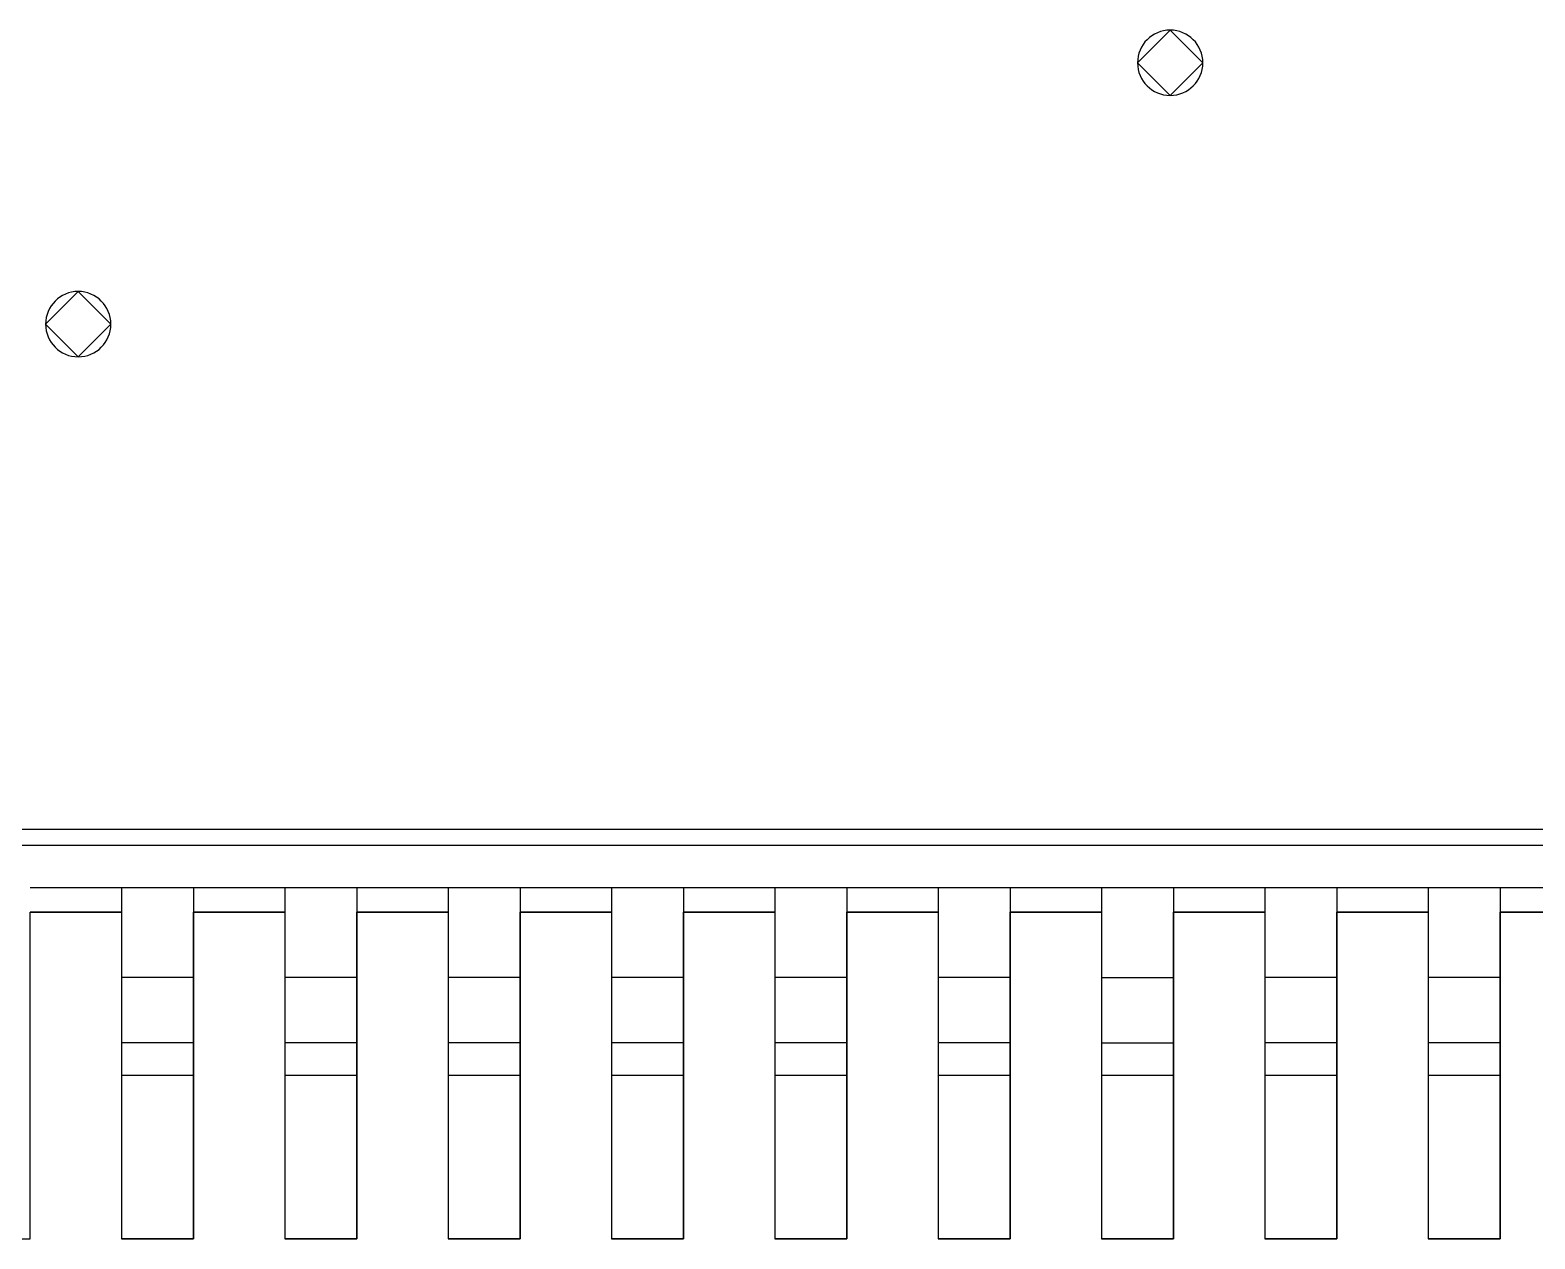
# Model space of a CAD drawing. Header units: inches. Extents: x 5 to 589, y -420 to -5.
# Drawn here: x 432.39 to 441.61, y -116.2 to -108.8 of the extents above; entities that cross this region are included whole.
import ezdxf

# ---------------------------------------------------------------- set-up
doc = ezdxf.new("R2010")
doc.units = ezdxf.units.IN
doc.header["$MEASUREMENT"] = 0

msp = doc.modelspace()

# ---------------------------------------------------------------- linework, layer by layer
at = {"color": 18, "true_color": 0x000000}
for p, q in [((439.1745, -108.9972), (439.3745, -108.7972)), ((439.3745, -108.7972), (439.5745, -108.9972)), ((439.3745, -109.1972), (439.1745, -108.9972)), ((439.5745, -108.9972), (439.3745, -109.1972)), ((432.4892, -110.5972), (432.6892, -110.3972)), ((432.6892, -110.3972), (432.8892, -110.5972)), ((432.6892, -110.7972), (432.4892, -110.5972)), ((432.8892, -110.5972), (432.6892, -110.7972)), ((426.2705, -113.6892), (445.0785, -113.6892)), ((426.2285, -113.7872), (445.1205, -113.7872)), ((432.9545, -114.0472), (432.3945, -114.0472)), ((433.3945, -114.0472), (432.9545, -114.0472)), ((432.9545, -114.0472), (432.9545, -114.1972)), ((433.9545, -114.0472), (433.3945, -114.0472)), ((433.3945, -114.0472), (433.3945, -114.1972)), ((434.3945, -114.0472), (433.9545, -114.0472)), ((433.9545, -114.0472), (433.9545, -114.1972)), ((434.9545, -114.0472), (434.3945, -114.0472)), ((434.3945, -114.0472), (434.3945, -114.1972)), ((435.3945, -114.0472), (434.9545, -114.0472)), ((434.9545, -114.0472), (434.9545, -114.1972)), ((435.9545, -114.0472), (435.3945, -114.0472)), ((435.3945, -114.0472), (435.3945, -114.1972)), ((436.3945, -114.0472), (435.9545, -114.0472)), ((435.9545, -114.0472), (435.9545, -114.1972)), ((436.9545, -114.0472), (436.3945, -114.0472)), ((436.3945, -114.0472), (436.3945, -114.1972)), ((437.3945, -114.0472), (436.9545, -114.0472)), ((436.9545, -114.0472), (436.9545, -114.1972)), ((437.9545, -114.0472), (437.3945, -114.0472)), ((437.3945, -114.0472), (437.3945, -114.1972)), ((438.3945, -114.0472), (437.9545, -114.0472)), ((437.9545, -114.0472), (437.9545, -114.1972)), ((438.9545, -114.0472), (438.3945, -114.0472)), ((438.3945, -114.0472), (438.3945, -114.1972)), ((439.3945, -114.0472), (438.9545, -114.0472)), ((438.9545, -114.0472), (438.9545, -114.1972)), ((439.9545, -114.0472), (439.3945, -114.0472)), ((439.3945, -114.0472), (439.3945, -114.1972)), ((440.3945, -114.0472), (439.9545, -114.0472)), ((439.9545, -114.0472), (439.9545, -114.1972)), ((440.9545, -114.0472), (440.3945, -114.0472)), ((440.3945, -114.0472), (440.3945, -114.1972)), ((441.3945, -114.0472), (440.9545, -114.0472)), ((440.9545, -114.0472), (440.9545, -114.1972)), ((441.9545, -114.0472), (441.3945, -114.0472)), ((441.3945, -114.0472), (441.3945, -114.1972)), ((432.3945, -116.1972), (432.3945, -114.1972)), ((432.3945, -114.1972), (432.9545, -114.1972)), ((432.9545, -114.1972), (432.3945, -114.1972)), ((432.9545, -114.1972), (432.9545, -116.1972)), ((432.9545, -114.1972), (432.9545, -114.5972)), ((433.3945, -116.1972), (433.3945, -114.1972)), ((433.3945, -114.1972), (433.9545, -114.1972)), ((433.3945, -114.1972), (433.3945, -114.5972)), ((433.9545, -114.1972), (433.3945, -114.1972)), ((433.9545, -114.1972), (433.9545, -116.1972)), ((433.9545, -114.1972), (433.9545, -114.5972)), ((434.3945, -116.1972), (434.3945, -114.1972)), ((434.3945, -114.1972), (434.9545, -114.1972)), ((434.3945, -114.1972), (434.3945, -114.5972)), ((434.9545, -114.1972), (434.3945, -114.1972)), ((434.9545, -114.1972), (434.9545, -116.1972)), ((434.9545, -114.1972), (434.9545, -114.5972)), ((435.3945, -116.1972), (435.3945, -114.1972)), ((435.3945, -114.1972), (435.9545, -114.1972)), ((435.3945, -114.1972), (435.3945, -114.5972)), ((435.9545, -114.1972), (435.3945, -114.1972)), ((435.9545, -114.1972), (435.9545, -116.1972)), ((435.9545, -114.1972), (435.9545, -114.5972)), ((436.3945, -116.1972), (436.3945, -114.1972)), ((436.3945, -114.1972), (436.9545, -114.1972)), ((436.3945, -114.1972), (436.3945, -114.5972)), ((436.9545, -114.1972), (436.3945, -114.1972)), ((436.9545, -114.1972), (436.9545, -116.1972)), ((436.9545, -114.1972), (436.9545, -114.5972)), ((437.3945, -116.1972), (437.3945, -114.1972)), ((437.3945, -114.1972), (437.9545, -114.1972)), ((437.3945, -114.1972), (437.3945, -114.5972)), ((437.9545, -114.1972), (437.3945, -114.1972)), ((437.9545, -114.1972), (437.9545, -116.1972)), ((437.9545, -114.1972), (437.9545, -114.5972)), ((438.3945, -116.1972), (438.3945, -114.1972)), ((438.3945, -114.1972), (438.9545, -114.1972)), ((438.3945, -114.1972), (438.3945, -114.5972)), ((438.9545, -114.1972), (438.3945, -114.1972)), ((438.9545, -114.1972), (438.9545, -116.1972)), ((438.9545, -114.1972), (438.9545, -114.5972)), ((439.3945, -116.1972), (439.3945, -114.1972)), ((439.3945, -114.1972), (439.9545, -114.1972)), ((439.3945, -114.1972), (439.3945, -114.5972)), ((439.9545, -114.1972), (439.3945, -114.1972)), ((439.9545, -114.1972), (439.9545, -116.1972)), ((439.9545, -114.1972), (439.9545, -114.5972)), ((440.3945, -116.1972), (440.3945, -114.1972)), ((440.3945, -114.1972), (440.9545, -114.1972)), ((440.3945, -114.1972), (440.3945, -114.5972)), ((440.9545, -114.1972), (440.3945, -114.1972)), ((440.9545, -114.1972), (440.9545, -116.1972)), ((440.9545, -114.1972), (440.9545, -114.5972)), ((441.3945, -116.1972), (441.3945, -114.1972)), ((441.3945, -114.1972), (441.9545, -114.1972)), ((441.3945, -114.1972), (441.3945, -114.5972)), ((441.9545, -114.1972), (441.3945, -114.1972)), ((432.9545, -114.5972), (432.9545, -114.6872)), ((433.3945, -114.5972), (432.9545, -114.5972)), ((433.3945, -114.5972), (433.3945, -114.6872)), ((433.9545, -114.5972), (433.9545, -114.6872)), ((434.3945, -114.5972), (433.9545, -114.5972)), ((434.3945, -114.5972), (434.3945, -114.6872)), ((434.9545, -114.5972), (434.9545, -114.6872)), ((435.3945, -114.5972), (434.9545, -114.5972)), ((435.3945, -114.5972), (435.3945, -114.6872)), ((435.9545, -114.5972), (435.9545, -114.6872)), ((436.3945, -114.5972), (435.9545, -114.5972)), ((436.3945, -114.5972), (436.3945, -114.6872)), ((436.9545, -114.5972), (436.9545, -114.6872)), ((437.3945, -114.5972), (436.9545, -114.5972)), ((437.3945, -114.5972), (437.3945, -114.6872)), ((437.9545, -114.5972), (437.9545, -114.6872)), ((438.3945, -114.5972), (437.9545, -114.5972)), ((438.3945, -114.5972), (438.3945, -114.6872)), ((438.9545, -114.5972), (438.9545, -114.6872)), ((438.9545, -114.5972), (439.3945, -114.5972)), ((439.3945, -114.5972), (439.3945, -114.6872)), ((439.9545, -114.5972), (439.9545, -114.6872)), ((440.3945, -114.5972), (439.9545, -114.5972)), ((440.3945, -114.5972), (440.3945, -114.6872)), ((440.9545, -114.5972), (440.9545, -114.6872)), ((441.3945, -114.5972), (440.9545, -114.5972)), ((441.3945, -114.5972), (441.3945, -114.6872)), ((432.9545, -114.6872), (432.9545, -114.7712)), ((433.3945, -114.6872), (433.3945, -114.7712)), ((433.9545, -114.6872), (433.9545, -114.7712)), ((434.3945, -114.6872), (434.3945, -114.7712)), ((434.9545, -114.6872), (434.9545, -114.7712)), ((435.3945, -114.6872), (435.3945, -114.7712)), ((435.9545, -114.6872), (435.9545, -114.7712)), ((436.3945, -114.6872), (436.3945, -114.7712)), ((436.9545, -114.6872), (436.9545, -114.7712)), ((437.3945, -114.6872), (437.3945, -114.7712)), ((437.9545, -114.6872), (437.9545, -114.7712)), ((438.3945, -114.6872), (438.3945, -114.7712)), ((438.9545, -114.6872), (438.9545, -114.7712)), ((439.3945, -114.6872), (439.3945, -114.7712)), ((439.9545, -114.6872), (439.9545, -114.7712)), ((440.3945, -114.6872), (440.3945, -114.7712)), ((440.9545, -114.6872), (440.9545, -114.7712)), ((441.3945, -114.6872), (441.3945, -114.7712)), ((432.9545, -114.7712), (432.9545, -114.8472)), ((433.3945, -114.7712), (433.3945, -114.8472)), ((433.9545, -114.7712), (433.9545, -114.8472)), ((434.3945, -114.7712), (434.3945, -114.8472)), ((434.9545, -114.7712), (434.9545, -114.8472)), ((435.3945, -114.7712), (435.3945, -114.8472)), ((435.9545, -114.7712), (435.9545, -114.8472)), ((436.3945, -114.7712), (436.3945, -114.8472)), ((436.9545, -114.7712), (436.9545, -114.8472)), ((437.3945, -114.7712), (437.3945, -114.8472)), ((437.9545, -114.7712), (437.9545, -114.8472)), ((438.3945, -114.7712), (438.3945, -114.8472)), ((438.9545, -114.7712), (438.9545, -114.8472)), ((439.3945, -114.7712), (439.3945, -114.8472)), ((439.9545, -114.7712), (439.9545, -114.8472)), ((440.3945, -114.7712), (440.3945, -114.8472)), ((440.9545, -114.7712), (440.9545, -114.8472)), ((441.3945, -114.7712), (441.3945, -114.8472)), ((432.9545, -114.8472), (432.9545, -114.9092)), ((433.3945, -114.8472), (433.3945, -114.9092)), ((433.9545, -114.8472), (433.9545, -114.9092)), ((434.3945, -114.8472), (434.3945, -114.9092)), ((434.9545, -114.8472), (434.9545, -114.9092)), ((435.3945, -114.8472), (435.3945, -114.9092)), ((435.9545, -114.8472), (435.9545, -114.9092)), ((436.3945, -114.8472), (436.3945, -114.9092)), ((436.9545, -114.8472), (436.9545, -114.9092)), ((437.3945, -114.8472), (437.3945, -114.9092)), ((437.9545, -114.8472), (437.9545, -114.9092)), ((438.3945, -114.8472), (438.3945, -114.9092)), ((438.9545, -114.8472), (438.9545, -114.9092)), ((439.3945, -114.8472), (439.3945, -114.9092)), ((439.9545, -114.8472), (439.9545, -114.9092)), ((440.3945, -114.8472), (440.3945, -114.9092)), ((440.9545, -114.8472), (440.9545, -114.9092)), ((441.3945, -114.8472), (441.3945, -114.9092)), ((432.9545, -114.9092), (432.9545, -114.9572)), ((432.9545, -114.9572), (432.9545, -114.9872)), ((433.3945, -114.9092), (433.3945, -114.9572)), ((433.3945, -114.9572), (433.3945, -114.9872)), ((433.9545, -114.9092), (433.9545, -114.9572)), ((433.9545, -114.9572), (433.9545, -114.9872)), ((434.3945, -114.9092), (434.3945, -114.9572)), ((434.3945, -114.9572), (434.3945, -114.9872)), ((434.9545, -114.9092), (434.9545, -114.9572)), ((434.9545, -114.9572), (434.9545, -114.9872)), ((435.3945, -114.9092), (435.3945, -114.9572)), ((435.3945, -114.9572), (435.3945, -114.9872)), ((435.9545, -114.9092), (435.9545, -114.9572)), ((435.9545, -114.9572), (435.9545, -114.9872)), ((436.3945, -114.9092), (436.3945, -114.9572)), ((436.3945, -114.9572), (436.3945, -114.9872)), ((436.9545, -114.9092), (436.9545, -114.9572)), ((436.9545, -114.9572), (436.9545, -114.9872)), ((437.3945, -114.9092), (437.3945, -114.9572)), ((437.3945, -114.9572), (437.3945, -114.9872)), ((437.9545, -114.9092), (437.9545, -114.9572)), ((437.9545, -114.9572), (437.9545, -114.9872)), ((438.3945, -114.9092), (438.3945, -114.9572)), ((438.3945, -114.9572), (438.3945, -114.9872)), ((438.9545, -114.9092), (438.9545, -114.9572)), ((438.9545, -114.9572), (438.9545, -114.9872)), ((439.3945, -114.9092), (439.3945, -114.9572)), ((439.3945, -114.9572), (439.3945, -114.9872)), ((439.9545, -114.9092), (439.9545, -114.9572)), ((439.9545, -114.9572), (439.9545, -114.9872)), ((440.3945, -114.9092), (440.3945, -114.9572)), ((440.3945, -114.9572), (440.3945, -114.9872)), ((440.9545, -114.9092), (440.9545, -114.9572)), ((440.9545, -114.9572), (440.9545, -114.9872)), ((441.3945, -114.9092), (441.3945, -114.9572)), ((441.3945, -114.9572), (441.3945, -114.9872)), ((432.9545, -114.9872), (432.9545, -114.9972)), ((433.3945, -114.9972), (432.9545, -114.9972)), ((432.9545, -114.9972), (432.9545, -115.0032)), ((432.9545, -115.0032), (432.9545, -115.0172)), ((432.9545, -115.0172), (432.9545, -115.0412)), ((432.9545, -115.0412), (432.9545, -115.0732)), ((433.3945, -114.9872), (433.3945, -114.9972)), ((433.3945, -114.9972), (433.3945, -115.0032)), ((433.3945, -115.0032), (433.3945, -115.0172)), ((433.3945, -115.0172), (433.3945, -115.0412)), ((433.3945, -115.0412), (433.3945, -115.0732)), ((433.9545, -114.9872), (433.9545, -114.9972)), ((434.3945, -114.9972), (433.9545, -114.9972)), ((433.9545, -114.9972), (433.9545, -115.0032)), ((433.9545, -115.0032), (433.9545, -115.0172)), ((433.9545, -115.0172), (433.9545, -115.0412)), ((433.9545, -115.0412), (433.9545, -115.0732)), ((434.3945, -114.9872), (434.3945, -114.9972)), ((434.3945, -114.9972), (434.3945, -115.0032)), ((434.3945, -115.0032), (434.3945, -115.0172)), ((434.3945, -115.0172), (434.3945, -115.0412)), ((434.3945, -115.0412), (434.3945, -115.0732)), ((434.9545, -114.9872), (434.9545, -114.9972)), ((435.3945, -114.9972), (434.9545, -114.9972)), ((434.9545, -114.9972), (434.9545, -115.0032)), ((434.9545, -115.0032), (434.9545, -115.0172)), ((434.9545, -115.0172), (434.9545, -115.0412)), ((434.9545, -115.0412), (434.9545, -115.0732)), ((435.3945, -114.9872), (435.3945, -114.9972)), ((435.3945, -114.9972), (435.3945, -115.0032)), ((435.3945, -115.0032), (435.3945, -115.0172)), ((435.3945, -115.0172), (435.3945, -115.0412)), ((435.3945, -115.0412), (435.3945, -115.0732)), ((435.9545, -114.9872), (435.9545, -114.9972)), ((436.3945, -114.9972), (435.9545, -114.9972)), ((435.9545, -114.9972), (435.9545, -115.0032)), ((435.9545, -115.0032), (435.9545, -115.0172)), ((435.9545, -115.0172), (435.9545, -115.0412)), ((435.9545, -115.0412), (435.9545, -115.0732)), ((436.3945, -114.9872), (436.3945, -114.9972)), ((436.3945, -114.9972), (436.3945, -115.0032)), ((436.3945, -115.0032), (436.3945, -115.0172)), ((436.3945, -115.0172), (436.3945, -115.0412)), ((436.3945, -115.0412), (436.3945, -115.0732)), ((436.9545, -114.9872), (436.9545, -114.9972)), ((437.3945, -114.9972), (436.9545, -114.9972)), ((436.9545, -114.9972), (436.9545, -115.0032)), ((436.9545, -115.0032), (436.9545, -115.0172)), ((436.9545, -115.0172), (436.9545, -115.0412)), ((436.9545, -115.0412), (436.9545, -115.0732)), ((437.3945, -114.9872), (437.3945, -114.9972)), ((437.3945, -114.9972), (437.3945, -115.0032)), ((437.3945, -115.0032), (437.3945, -115.0172)), ((437.3945, -115.0172), (437.3945, -115.0412)), ((437.3945, -115.0412), (437.3945, -115.0732)), ((437.9545, -114.9872), (437.9545, -114.9972)), ((438.3945, -114.9972), (437.9545, -114.9972)), ((437.9545, -114.9972), (437.9545, -115.0032)), ((437.9545, -115.0032), (437.9545, -115.0172)), ((437.9545, -115.0172), (437.9545, -115.0412)), ((437.9545, -115.0412), (437.9545, -115.0732)), ((438.3945, -114.9872), (438.3945, -114.9972)), ((438.3945, -114.9972), (438.3945, -115.0032)), ((438.3945, -115.0032), (438.3945, -115.0172)), ((438.3945, -115.0172), (438.3945, -115.0412)), ((438.3945, -115.0412), (438.3945, -115.0732)), ((438.9545, -114.9872), (438.9545, -114.9972)), ((438.9545, -114.9972), (439.3945, -114.9972)), ((438.9545, -114.9972), (438.9545, -115.0032)), ((438.9545, -115.0032), (438.9545, -115.0172)), ((438.9545, -115.0172), (438.9545, -115.0412)), ((438.9545, -115.0412), (438.9545, -115.0732)), ((439.3945, -114.9872), (439.3945, -114.9972)), ((439.3945, -114.9972), (439.3945, -115.0032)), ((439.3945, -115.0032), (439.3945, -115.0172)), ((439.3945, -115.0172), (439.3945, -115.0412)), ((439.3945, -115.0412), (439.3945, -115.0732)), ((439.9545, -114.9872), (439.9545, -114.9972)), ((440.3945, -114.9972), (439.9545, -114.9972)), ((439.9545, -114.9972), (439.9545, -115.0032)), ((439.9545, -115.0032), (439.9545, -115.0172)), ((439.9545, -115.0172), (439.9545, -115.0412)), ((439.9545, -115.0412), (439.9545, -115.0732)), ((440.3945, -114.9872), (440.3945, -114.9972)), ((440.3945, -114.9972), (440.3945, -115.0032)), ((440.3945, -115.0032), (440.3945, -115.0172)), ((440.3945, -115.0172), (440.3945, -115.0412)), ((440.3945, -115.0412), (440.3945, -115.0732)), ((440.9545, -114.9872), (440.9545, -114.9972)), ((441.3945, -114.9972), (440.9545, -114.9972)), ((440.9545, -114.9972), (440.9545, -115.0032)), ((440.9545, -115.0032), (440.9545, -115.0172)), ((440.9545, -115.0172), (440.9545, -115.0412)), ((440.9545, -115.0412), (440.9545, -115.0732)), ((441.3945, -114.9872), (441.3945, -114.9972)), ((441.3945, -114.9972), (441.3945, -115.0032)), ((441.3945, -115.0032), (441.3945, -115.0172)), ((441.3945, -115.0172), (441.3945, -115.0412)), ((441.3945, -115.0412), (441.3945, -115.0732)), ((432.9545, -115.0732), (432.9545, -115.1112)), ((432.9545, -115.1112), (432.9545, -115.1532)), ((432.9545, -115.1532), (432.9545, -115.1972)), ((433.3945, -115.0732), (433.3945, -115.1112)), ((433.3945, -115.1112), (433.3945, -115.1532)), ((433.3945, -115.1532), (433.3945, -115.1972)), ((433.9545, -115.0732), (433.9545, -115.1112)), ((433.9545, -115.1112), (433.9545, -115.1532)), ((433.9545, -115.1532), (433.9545, -115.1972)), ((434.3945, -115.0732), (434.3945, -115.1112)), ((434.3945, -115.1112), (434.3945, -115.1532)), ((434.3945, -115.1532), (434.3945, -115.1972)), ((434.9545, -115.0732), (434.9545, -115.1112)), ((434.9545, -115.1112), (434.9545, -115.1532)), ((434.9545, -115.1532), (434.9545, -115.1972)), ((435.3945, -115.0732), (435.3945, -115.1112)), ((435.3945, -115.1112), (435.3945, -115.1532)), ((435.3945, -115.1532), (435.3945, -115.1972)), ((435.9545, -115.0732), (435.9545, -115.1112)), ((435.9545, -115.1112), (435.9545, -115.1532)), ((435.9545, -115.1532), (435.9545, -115.1972)), ((436.3945, -115.0732), (436.3945, -115.1112)), ((436.3945, -115.1112), (436.3945, -115.1532)), ((436.3945, -115.1532), (436.3945, -115.1972)), ((436.9545, -115.0732), (436.9545, -115.1112)), ((436.9545, -115.1112), (436.9545, -115.1532)), ((436.9545, -115.1532), (436.9545, -115.1972)), ((437.3945, -115.0732), (437.3945, -115.1112)), ((437.3945, -115.1112), (437.3945, -115.1532)), ((437.3945, -115.1532), (437.3945, -115.1972)), ((437.9545, -115.0732), (437.9545, -115.1112)), ((437.9545, -115.1112), (437.9545, -115.1532)), ((437.9545, -115.1532), (437.9545, -115.1972)), ((438.3945, -115.0732), (438.3945, -115.1112)), ((438.3945, -115.1112), (438.3945, -115.1532)), ((438.3945, -115.1532), (438.3945, -115.1972)), ((438.9545, -115.0732), (438.9545, -115.1112)), ((438.9545, -115.1112), (438.9545, -115.1532)), ((438.9545, -115.1532), (438.9545, -115.1972)), ((439.3945, -115.0732), (439.3945, -115.1112)), ((439.3945, -115.1112), (439.3945, -115.1532)), ((439.3945, -115.1532), (439.3945, -115.1972)), ((439.9545, -115.0732), (439.9545, -115.1112)), ((439.9545, -115.1112), (439.9545, -115.1532)), ((439.9545, -115.1532), (439.9545, -115.1972)), ((440.3945, -115.0732), (440.3945, -115.1112)), ((440.3945, -115.1112), (440.3945, -115.1532)), ((440.3945, -115.1532), (440.3945, -115.1972)), ((440.9545, -115.0732), (440.9545, -115.1112)), ((440.9545, -115.1112), (440.9545, -115.1532)), ((440.9545, -115.1532), (440.9545, -115.1972)), ((441.3945, -115.0732), (441.3945, -115.1112)), ((441.3945, -115.1112), (441.3945, -115.1532)), ((441.3945, -115.1532), (441.3945, -115.1972)), ((432.9545, -115.1972), (432.9545, -116.1972)), ((433.3945, -115.1972), (432.9545, -115.1972)), ((433.3945, -115.1972), (433.3945, -116.1972)), ((433.9545, -115.1972), (433.9545, -116.1972)), ((434.3945, -115.1972), (433.9545, -115.1972)), ((434.3945, -115.1972), (434.3945, -116.1972)), ((434.9545, -115.1972), (434.9545, -116.1972)), ((435.3945, -115.1972), (434.9545, -115.1972)), ((435.3945, -115.1972), (435.3945, -116.1972)), ((435.9545, -115.1972), (435.9545, -116.1972)), ((436.3945, -115.1972), (435.9545, -115.1972)), ((436.3945, -115.1972), (436.3945, -116.1972)), ((436.9545, -115.1972), (436.9545, -116.1972)), ((437.3945, -115.1972), (436.9545, -115.1972)), ((437.3945, -115.1972), (437.3945, -116.1972)), ((437.9545, -115.1972), (437.9545, -116.1972)), ((438.3945, -115.1972), (437.9545, -115.1972)), ((438.3945, -115.1972), (438.3945, -116.1972)), ((438.9545, -115.1972), (438.9545, -116.1972)), ((439.3945, -115.1972), (438.9545, -115.1972)), ((439.3945, -115.1972), (439.3945, -116.1972)), ((439.9545, -115.1972), (439.9545, -116.1972)), ((440.3945, -115.1972), (439.9545, -115.1972)), ((440.3945, -115.1972), (440.3945, -116.1972)), ((440.9545, -115.1972), (440.9545, -116.1972)), ((441.3945, -115.1972), (440.9545, -115.1972)), ((441.3945, -115.1972), (441.3945, -116.1972)), ((431.9545, -116.1972), (432.3945, -116.1972)), ((432.9545, -116.1972), (433.3945, -116.1972)), ((433.3945, -116.1972), (432.9545, -116.1972)), ((433.9545, -116.1972), (434.3945, -116.1972)), ((434.3945, -116.1972), (433.9545, -116.1972)), ((434.9545, -116.1972), (435.3945, -116.1972)), ((435.3945, -116.1972), (434.9545, -116.1972)), ((435.9545, -116.1972), (436.3945, -116.1972)), ((436.3945, -116.1972), (435.9545, -116.1972)), ((436.9545, -116.1972), (437.3945, -116.1972)), ((437.3945, -116.1972), (436.9545, -116.1972)), ((437.9545, -116.1972), (438.3945, -116.1972)), ((438.3945, -116.1972), (437.9545, -116.1972)), ((438.9545, -116.1972), (439.3945, -116.1972)), ((439.3945, -116.1972), (438.9545, -116.1972)), ((439.9545, -116.1972), (440.3945, -116.1972)), ((440.3945, -116.1972), (439.9545, -116.1972)), ((440.9545, -116.1972), (441.3945, -116.1972)), ((441.3945, -116.1972), (440.9545, -116.1972))]:
    msp.add_line(p, q, dxfattribs=at)
at = {"color": 7, "true_color": 0xffffff}
for p, q in [((426.2705, -113.6892), (445.0785, -113.6892)), ((426.2285, -113.7872), (445.1205, -113.7872)), ((432.9545, -114.0472), (432.3945, -114.0472)), ((433.3945, -114.0472), (432.9545, -114.0472)), ((432.9545, -114.0472), (432.9545, -114.1972)), ((433.9545, -114.0472), (433.3945, -114.0472)), ((433.3945, -114.0472), (433.3945, -114.1972)), ((434.3945, -114.0472), (433.9545, -114.0472)), ((433.9545, -114.0472), (433.9545, -114.1972)), ((434.9545, -114.0472), (434.3945, -114.0472)), ((434.3945, -114.0472), (434.3945, -114.1972)), ((435.3945, -114.0472), (434.9545, -114.0472)), ((434.9545, -114.0472), (434.9545, -114.1972)), ((435.9545, -114.0472), (435.3945, -114.0472)), ((435.3945, -114.0472), (435.3945, -114.1972)), ((436.3945, -114.0472), (435.9545, -114.0472)), ((435.9545, -114.0472), (435.9545, -114.1972)), ((436.9545, -114.0472), (436.3945, -114.0472)), ((436.3945, -114.0472), (436.3945, -114.1972)), ((437.3945, -114.0472), (436.9545, -114.0472)), ((436.9545, -114.0472), (436.9545, -114.1972)), ((437.9545, -114.0472), (437.3945, -114.0472)), ((437.3945, -114.0472), (437.3945, -114.1972)), ((438.3945, -114.0472), (437.9545, -114.0472)), ((437.9545, -114.0472), (437.9545, -114.1972)), ((438.9545, -114.0472), (438.3945, -114.0472)), ((438.3945, -114.0472), (438.3945, -114.1972)), ((439.3945, -114.0472), (438.9545, -114.0472)), ((438.9545, -114.0472), (438.9545, -114.1972)), ((439.9545, -114.0472), (439.3945, -114.0472)), ((439.3945, -114.0472), (439.3945, -114.1972)), ((440.3945, -114.0472), (439.9545, -114.0472)), ((439.9545, -114.0472), (439.9545, -114.1972)), ((440.9545, -114.0472), (440.3945, -114.0472)), ((440.3945, -114.0472), (440.3945, -114.1972)), ((441.3945, -114.0472), (440.9545, -114.0472)), ((440.9545, -114.0472), (440.9545, -114.1972)), ((441.9545, -114.0472), (441.3945, -114.0472)), ((441.3945, -114.0472), (441.3945, -114.1972)), ((432.3945, -116.1972), (432.3945, -114.1972)), ((432.3945, -114.1972), (432.9545, -114.1972)), ((432.9545, -114.1972), (432.3945, -114.1972)), ((432.9545, -114.1972), (432.9545, -116.1972)), ((432.9545, -114.1972), (432.9545, -114.5972)), ((433.3945, -116.1972), (433.3945, -114.1972)), ((433.3945, -114.1972), (433.9545, -114.1972)), ((433.3945, -114.1972), (433.3945, -114.5972)), ((433.9545, -114.1972), (433.3945, -114.1972)), ((433.9545, -114.1972), (433.9545, -116.1972)), ((433.9545, -114.1972), (433.9545, -114.5972)), ((434.3945, -116.1972), (434.3945, -114.1972)), ((434.3945, -114.1972), (434.9545, -114.1972)), ((434.3945, -114.1972), (434.3945, -114.5972)), ((434.9545, -114.1972), (434.3945, -114.1972)), ((434.9545, -114.1972), (434.9545, -116.1972)), ((434.9545, -114.1972), (434.9545, -114.5972)), ((435.3945, -116.1972), (435.3945, -114.1972)), ((435.3945, -114.1972), (435.9545, -114.1972)), ((435.3945, -114.1972), (435.3945, -114.5972)), ((435.9545, -114.1972), (435.3945, -114.1972)), ((435.9545, -114.1972), (435.9545, -116.1972)), ((435.9545, -114.1972), (435.9545, -114.5972)), ((436.3945, -116.1972), (436.3945, -114.1972)), ((436.3945, -114.1972), (436.9545, -114.1972)), ((436.3945, -114.1972), (436.3945, -114.5972)), ((436.9545, -114.1972), (436.3945, -114.1972)), ((436.9545, -114.1972), (436.9545, -116.1972)), ((436.9545, -114.1972), (436.9545, -114.5972)), ((437.3945, -116.1972), (437.3945, -114.1972)), ((437.3945, -114.1972), (437.9545, -114.1972)), ((437.3945, -114.1972), (437.3945, -114.5972)), ((437.9545, -114.1972), (437.3945, -114.1972)), ((437.9545, -114.1972), (437.9545, -116.1972)), ((437.9545, -114.1972), (437.9545, -114.5972)), ((438.3945, -116.1972), (438.3945, -114.1972)), ((438.3945, -114.1972), (438.9545, -114.1972)), ((438.3945, -114.1972), (438.3945, -114.5972)), ((438.9545, -114.1972), (438.3945, -114.1972)), ((438.9545, -114.1972), (438.9545, -116.1972)), ((438.9545, -114.1972), (438.9545, -114.5972)), ((439.3945, -116.1972), (439.3945, -114.1972)), ((439.3945, -114.1972), (439.9545, -114.1972)), ((439.3945, -114.1972), (439.3945, -114.5972)), ((439.9545, -114.1972), (439.3945, -114.1972)), ((439.9545, -114.1972), (439.9545, -116.1972)), ((439.9545, -114.1972), (439.9545, -114.5972)), ((440.3945, -116.1972), (440.3945, -114.1972)), ((440.3945, -114.1972), (440.9545, -114.1972)), ((440.3945, -114.1972), (440.3945, -114.5972)), ((440.9545, -114.1972), (440.3945, -114.1972)), ((440.9545, -114.1972), (440.9545, -116.1972)), ((440.9545, -114.1972), (440.9545, -114.5972)), ((441.3945, -116.1972), (441.3945, -114.1972)), ((441.3945, -114.1972), (441.9545, -114.1972)), ((441.3945, -114.1972), (441.3945, -114.5972)), ((441.9545, -114.1972), (441.3945, -114.1972)), ((432.9545, -114.5972), (432.9545, -114.6872)), ((433.3945, -114.5972), (432.9545, -114.5972)), ((433.3945, -114.5972), (433.3945, -114.6872)), ((433.9545, -114.5972), (433.9545, -114.6872)), ((434.3945, -114.5972), (433.9545, -114.5972)), ((434.3945, -114.5972), (434.3945, -114.6872)), ((434.9545, -114.5972), (434.9545, -114.6872)), ((435.3945, -114.5972), (434.9545, -114.5972)), ((435.3945, -114.5972), (435.3945, -114.6872)), ((435.9545, -114.5972), (435.9545, -114.6872)), ((436.3945, -114.5972), (435.9545, -114.5972)), ((436.3945, -114.5972), (436.3945, -114.6872)), ((436.9545, -114.5972), (436.9545, -114.6872)), ((437.3945, -114.5972), (436.9545, -114.5972)), ((437.3945, -114.5972), (437.3945, -114.6872)), ((437.9545, -114.5972), (437.9545, -114.6872)), ((438.3945, -114.5972), (437.9545, -114.5972)), ((438.3945, -114.5972), (438.3945, -114.6872)), ((438.9545, -114.5972), (438.9545, -114.6872)), ((438.9545, -114.5972), (439.3945, -114.5972)), ((439.3945, -114.5972), (439.3945, -114.6872)), ((439.9545, -114.5972), (439.9545, -114.6872)), ((440.3945, -114.5972), (439.9545, -114.5972)), ((440.3945, -114.5972), (440.3945, -114.6872)), ((440.9545, -114.5972), (440.9545, -114.6872)), ((441.3945, -114.5972), (440.9545, -114.5972)), ((441.3945, -114.5972), (441.3945, -114.6872)), ((432.9545, -114.6872), (432.9545, -114.7712)), ((433.3945, -114.6872), (433.3945, -114.7712)), ((433.9545, -114.6872), (433.9545, -114.7712)), ((434.3945, -114.6872), (434.3945, -114.7712)), ((434.9545, -114.6872), (434.9545, -114.7712)), ((435.3945, -114.6872), (435.3945, -114.7712)), ((435.9545, -114.6872), (435.9545, -114.7712)), ((436.3945, -114.6872), (436.3945, -114.7712)), ((436.9545, -114.6872), (436.9545, -114.7712)), ((437.3945, -114.6872), (437.3945, -114.7712)), ((437.9545, -114.6872), (437.9545, -114.7712)), ((438.3945, -114.6872), (438.3945, -114.7712)), ((438.9545, -114.6872), (438.9545, -114.7712)), ((439.3945, -114.6872), (439.3945, -114.7712)), ((439.9545, -114.6872), (439.9545, -114.7712)), ((440.3945, -114.6872), (440.3945, -114.7712)), ((440.9545, -114.6872), (440.9545, -114.7712)), ((441.3945, -114.6872), (441.3945, -114.7712)), ((432.9545, -114.7712), (432.9545, -114.8472)), ((433.3945, -114.7712), (433.3945, -114.8472)), ((433.9545, -114.7712), (433.9545, -114.8472)), ((434.3945, -114.7712), (434.3945, -114.8472)), ((434.9545, -114.7712), (434.9545, -114.8472)), ((435.3945, -114.7712), (435.3945, -114.8472)), ((435.9545, -114.7712), (435.9545, -114.8472)), ((436.3945, -114.7712), (436.3945, -114.8472)), ((436.9545, -114.7712), (436.9545, -114.8472)), ((437.3945, -114.7712), (437.3945, -114.8472)), ((437.9545, -114.7712), (437.9545, -114.8472)), ((438.3945, -114.7712), (438.3945, -114.8472)), ((438.9545, -114.7712), (438.9545, -114.8472)), ((439.3945, -114.7712), (439.3945, -114.8472)), ((439.9545, -114.7712), (439.9545, -114.8472)), ((440.3945, -114.7712), (440.3945, -114.8472)), ((440.9545, -114.7712), (440.9545, -114.8472)), ((441.3945, -114.7712), (441.3945, -114.8472)), ((432.9545, -114.8472), (432.9545, -114.9092)), ((433.3945, -114.8472), (433.3945, -114.9092)), ((433.9545, -114.8472), (433.9545, -114.9092)), ((434.3945, -114.8472), (434.3945, -114.9092)), ((434.9545, -114.8472), (434.9545, -114.9092)), ((435.3945, -114.8472), (435.3945, -114.9092)), ((435.9545, -114.8472), (435.9545, -114.9092)), ((436.3945, -114.8472), (436.3945, -114.9092)), ((436.9545, -114.8472), (436.9545, -114.9092)), ((437.3945, -114.8472), (437.3945, -114.9092)), ((437.9545, -114.8472), (437.9545, -114.9092)), ((438.3945, -114.8472), (438.3945, -114.9092)), ((438.9545, -114.8472), (438.9545, -114.9092)), ((439.3945, -114.8472), (439.3945, -114.9092)), ((439.9545, -114.8472), (439.9545, -114.9092)), ((440.3945, -114.8472), (440.3945, -114.9092)), ((440.9545, -114.8472), (440.9545, -114.9092)), ((441.3945, -114.8472), (441.3945, -114.9092)), ((432.9545, -114.9092), (432.9545, -114.9572)), ((432.9545, -114.9572), (432.9545, -114.9872)), ((433.3945, -114.9092), (433.3945, -114.9572)), ((433.3945, -114.9572), (433.3945, -114.9872)), ((433.9545, -114.9092), (433.9545, -114.9572)), ((433.9545, -114.9572), (433.9545, -114.9872)), ((434.3945, -114.9092), (434.3945, -114.9572)), ((434.3945, -114.9572), (434.3945, -114.9872)), ((434.9545, -114.9092), (434.9545, -114.9572)), ((434.9545, -114.9572), (434.9545, -114.9872)), ((435.3945, -114.9092), (435.3945, -114.9572)), ((435.3945, -114.9572), (435.3945, -114.9872)), ((435.9545, -114.9092), (435.9545, -114.9572)), ((435.9545, -114.9572), (435.9545, -114.9872)), ((436.3945, -114.9092), (436.3945, -114.9572)), ((436.3945, -114.9572), (436.3945, -114.9872)), ((436.9545, -114.9092), (436.9545, -114.9572)), ((436.9545, -114.9572), (436.9545, -114.9872)), ((437.3945, -114.9092), (437.3945, -114.9572)), ((437.3945, -114.9572), (437.3945, -114.9872)), ((437.9545, -114.9092), (437.9545, -114.9572)), ((437.9545, -114.9572), (437.9545, -114.9872)), ((438.3945, -114.9092), (438.3945, -114.9572)), ((438.3945, -114.9572), (438.3945, -114.9872)), ((438.9545, -114.9092), (438.9545, -114.9572)), ((438.9545, -114.9572), (438.9545, -114.9872)), ((439.3945, -114.9092), (439.3945, -114.9572)), ((439.3945, -114.9572), (439.3945, -114.9872)), ((439.9545, -114.9092), (439.9545, -114.9572)), ((439.9545, -114.9572), (439.9545, -114.9872)), ((440.3945, -114.9092), (440.3945, -114.9572)), ((440.3945, -114.9572), (440.3945, -114.9872)), ((440.9545, -114.9092), (440.9545, -114.9572)), ((440.9545, -114.9572), (440.9545, -114.9872)), ((441.3945, -114.9092), (441.3945, -114.9572)), ((441.3945, -114.9572), (441.3945, -114.9872)), ((432.9545, -114.9872), (432.9545, -114.9972)), ((433.3945, -114.9972), (432.9545, -114.9972)), ((432.9545, -114.9972), (432.9545, -115.0032)), ((432.9545, -115.0032), (432.9545, -115.0172)), ((432.9545, -115.0172), (432.9545, -115.0412)), ((432.9545, -115.0412), (432.9545, -115.0732)), ((433.3945, -114.9872), (433.3945, -114.9972)), ((433.3945, -114.9972), (433.3945, -115.0032)), ((433.3945, -115.0032), (433.3945, -115.0172)), ((433.3945, -115.0172), (433.3945, -115.0412)), ((433.3945, -115.0412), (433.3945, -115.0732)), ((433.9545, -114.9872), (433.9545, -114.9972)), ((434.3945, -114.9972), (433.9545, -114.9972)), ((433.9545, -114.9972), (433.9545, -115.0032)), ((433.9545, -115.0032), (433.9545, -115.0172)), ((433.9545, -115.0172), (433.9545, -115.0412)), ((433.9545, -115.0412), (433.9545, -115.0732)), ((434.3945, -114.9872), (434.3945, -114.9972)), ((434.3945, -114.9972), (434.3945, -115.0032)), ((434.3945, -115.0032), (434.3945, -115.0172)), ((434.3945, -115.0172), (434.3945, -115.0412)), ((434.3945, -115.0412), (434.3945, -115.0732)), ((434.9545, -114.9872), (434.9545, -114.9972)), ((435.3945, -114.9972), (434.9545, -114.9972)), ((434.9545, -114.9972), (434.9545, -115.0032)), ((434.9545, -115.0032), (434.9545, -115.0172)), ((434.9545, -115.0172), (434.9545, -115.0412)), ((434.9545, -115.0412), (434.9545, -115.0732)), ((435.3945, -114.9872), (435.3945, -114.9972)), ((435.3945, -114.9972), (435.3945, -115.0032)), ((435.3945, -115.0032), (435.3945, -115.0172)), ((435.3945, -115.0172), (435.3945, -115.0412)), ((435.3945, -115.0412), (435.3945, -115.0732)), ((435.9545, -114.9872), (435.9545, -114.9972)), ((436.3945, -114.9972), (435.9545, -114.9972)), ((435.9545, -114.9972), (435.9545, -115.0032)), ((435.9545, -115.0032), (435.9545, -115.0172)), ((435.9545, -115.0172), (435.9545, -115.0412)), ((435.9545, -115.0412), (435.9545, -115.0732)), ((436.3945, -114.9872), (436.3945, -114.9972)), ((436.3945, -114.9972), (436.3945, -115.0032)), ((436.3945, -115.0032), (436.3945, -115.0172)), ((436.3945, -115.0172), (436.3945, -115.0412)), ((436.3945, -115.0412), (436.3945, -115.0732)), ((436.9545, -114.9872), (436.9545, -114.9972)), ((437.3945, -114.9972), (436.9545, -114.9972)), ((436.9545, -114.9972), (436.9545, -115.0032)), ((436.9545, -115.0032), (436.9545, -115.0172)), ((436.9545, -115.0172), (436.9545, -115.0412)), ((436.9545, -115.0412), (436.9545, -115.0732)), ((437.3945, -114.9872), (437.3945, -114.9972)), ((437.3945, -114.9972), (437.3945, -115.0032)), ((437.3945, -115.0032), (437.3945, -115.0172)), ((437.3945, -115.0172), (437.3945, -115.0412)), ((437.3945, -115.0412), (437.3945, -115.0732)), ((437.9545, -114.9872), (437.9545, -114.9972)), ((438.3945, -114.9972), (437.9545, -114.9972)), ((437.9545, -114.9972), (437.9545, -115.0032)), ((437.9545, -115.0032), (437.9545, -115.0172)), ((437.9545, -115.0172), (437.9545, -115.0412)), ((437.9545, -115.0412), (437.9545, -115.0732)), ((438.3945, -114.9872), (438.3945, -114.9972)), ((438.3945, -114.9972), (438.3945, -115.0032)), ((438.3945, -115.0032), (438.3945, -115.0172)), ((438.3945, -115.0172), (438.3945, -115.0412)), ((438.3945, -115.0412), (438.3945, -115.0732)), ((438.9545, -114.9872), (438.9545, -114.9972)), ((438.9545, -114.9972), (439.3945, -114.9972)), ((438.9545, -114.9972), (438.9545, -115.0032)), ((438.9545, -115.0032), (438.9545, -115.0172)), ((438.9545, -115.0172), (438.9545, -115.0412)), ((438.9545, -115.0412), (438.9545, -115.0732)), ((439.3945, -114.9872), (439.3945, -114.9972)), ((439.3945, -114.9972), (439.3945, -115.0032)), ((439.3945, -115.0032), (439.3945, -115.0172)), ((439.3945, -115.0172), (439.3945, -115.0412)), ((439.3945, -115.0412), (439.3945, -115.0732)), ((439.9545, -114.9872), (439.9545, -114.9972)), ((440.3945, -114.9972), (439.9545, -114.9972)), ((439.9545, -114.9972), (439.9545, -115.0032)), ((439.9545, -115.0032), (439.9545, -115.0172)), ((439.9545, -115.0172), (439.9545, -115.0412)), ((439.9545, -115.0412), (439.9545, -115.0732)), ((440.3945, -114.9872), (440.3945, -114.9972)), ((440.3945, -114.9972), (440.3945, -115.0032)), ((440.3945, -115.0032), (440.3945, -115.0172)), ((440.3945, -115.0172), (440.3945, -115.0412)), ((440.3945, -115.0412), (440.3945, -115.0732)), ((440.9545, -114.9872), (440.9545, -114.9972)), ((441.3945, -114.9972), (440.9545, -114.9972)), ((440.9545, -114.9972), (440.9545, -115.0032)), ((440.9545, -115.0032), (440.9545, -115.0172)), ((440.9545, -115.0172), (440.9545, -115.0412)), ((440.9545, -115.0412), (440.9545, -115.0732)), ((441.3945, -114.9872), (441.3945, -114.9972)), ((441.3945, -114.9972), (441.3945, -115.0032)), ((441.3945, -115.0032), (441.3945, -115.0172)), ((441.3945, -115.0172), (441.3945, -115.0412)), ((441.3945, -115.0412), (441.3945, -115.0732)), ((432.9545, -115.0732), (432.9545, -115.1112)), ((432.9545, -115.1112), (432.9545, -115.1532)), ((432.9545, -115.1532), (432.9545, -115.1972)), ((433.3945, -115.0732), (433.3945, -115.1112)), ((433.3945, -115.1112), (433.3945, -115.1532)), ((433.3945, -115.1532), (433.3945, -115.1972)), ((433.9545, -115.0732), (433.9545, -115.1112)), ((433.9545, -115.1112), (433.9545, -115.1532)), ((433.9545, -115.1532), (433.9545, -115.1972)), ((434.3945, -115.0732), (434.3945, -115.1112)), ((434.3945, -115.1112), (434.3945, -115.1532)), ((434.3945, -115.1532), (434.3945, -115.1972)), ((434.9545, -115.0732), (434.9545, -115.1112)), ((434.9545, -115.1112), (434.9545, -115.1532)), ((434.9545, -115.1532), (434.9545, -115.1972)), ((435.3945, -115.0732), (435.3945, -115.1112)), ((435.3945, -115.1112), (435.3945, -115.1532)), ((435.3945, -115.1532), (435.3945, -115.1972)), ((435.9545, -115.0732), (435.9545, -115.1112)), ((435.9545, -115.1112), (435.9545, -115.1532)), ((435.9545, -115.1532), (435.9545, -115.1972)), ((436.3945, -115.0732), (436.3945, -115.1112)), ((436.3945, -115.1112), (436.3945, -115.1532)), ((436.3945, -115.1532), (436.3945, -115.1972)), ((436.9545, -115.0732), (436.9545, -115.1112)), ((436.9545, -115.1112), (436.9545, -115.1532)), ((436.9545, -115.1532), (436.9545, -115.1972)), ((437.3945, -115.0732), (437.3945, -115.1112)), ((437.3945, -115.1112), (437.3945, -115.1532)), ((437.3945, -115.1532), (437.3945, -115.1972)), ((437.9545, -115.0732), (437.9545, -115.1112)), ((437.9545, -115.1112), (437.9545, -115.1532)), ((437.9545, -115.1532), (437.9545, -115.1972)), ((438.3945, -115.0732), (438.3945, -115.1112)), ((438.3945, -115.1112), (438.3945, -115.1532)), ((438.3945, -115.1532), (438.3945, -115.1972)), ((438.9545, -115.0732), (438.9545, -115.1112)), ((438.9545, -115.1112), (438.9545, -115.1532)), ((438.9545, -115.1532), (438.9545, -115.1972)), ((439.3945, -115.0732), (439.3945, -115.1112)), ((439.3945, -115.1112), (439.3945, -115.1532)), ((439.3945, -115.1532), (439.3945, -115.1972)), ((439.9545, -115.0732), (439.9545, -115.1112)), ((439.9545, -115.1112), (439.9545, -115.1532)), ((439.9545, -115.1532), (439.9545, -115.1972)), ((440.3945, -115.0732), (440.3945, -115.1112)), ((440.3945, -115.1112), (440.3945, -115.1532)), ((440.3945, -115.1532), (440.3945, -115.1972)), ((440.9545, -115.0732), (440.9545, -115.1112)), ((440.9545, -115.1112), (440.9545, -115.1532)), ((440.9545, -115.1532), (440.9545, -115.1972)), ((441.3945, -115.0732), (441.3945, -115.1112)), ((441.3945, -115.1112), (441.3945, -115.1532)), ((441.3945, -115.1532), (441.3945, -115.1972)), ((432.9545, -115.1972), (432.9545, -116.1972)), ((433.3945, -115.1972), (432.9545, -115.1972)), ((433.3945, -115.1972), (433.3945, -116.1972)), ((433.9545, -115.1972), (433.9545, -116.1972)), ((434.3945, -115.1972), (433.9545, -115.1972)), ((434.3945, -115.1972), (434.3945, -116.1972)), ((434.9545, -115.1972), (434.9545, -116.1972)), ((435.3945, -115.1972), (434.9545, -115.1972)), ((435.3945, -115.1972), (435.3945, -116.1972)), ((435.9545, -115.1972), (435.9545, -116.1972)), ((436.3945, -115.1972), (435.9545, -115.1972)), ((436.3945, -115.1972), (436.3945, -116.1972)), ((436.9545, -115.1972), (436.9545, -116.1972)), ((437.3945, -115.1972), (436.9545, -115.1972)), ((437.3945, -115.1972), (437.3945, -116.1972)), ((437.9545, -115.1972), (437.9545, -116.1972)), ((438.3945, -115.1972), (437.9545, -115.1972)), ((438.3945, -115.1972), (438.3945, -116.1972)), ((438.9545, -115.1972), (438.9545, -116.1972)), ((439.3945, -115.1972), (438.9545, -115.1972)), ((439.3945, -115.1972), (439.3945, -116.1972)), ((439.9545, -115.1972), (439.9545, -116.1972)), ((440.3945, -115.1972), (439.9545, -115.1972)), ((440.3945, -115.1972), (440.3945, -116.1972)), ((440.9545, -115.1972), (440.9545, -116.1972)), ((441.3945, -115.1972), (440.9545, -115.1972)), ((441.3945, -115.1972), (441.3945, -116.1972)), ((431.9545, -116.1972), (432.3945, -116.1972)), ((432.9545, -116.1972), (433.3945, -116.1972)), ((433.3945, -116.1972), (432.9545, -116.1972)), ((433.9545, -116.1972), (434.3945, -116.1972)), ((434.3945, -116.1972), (433.9545, -116.1972)), ((434.9545, -116.1972), (435.3945, -116.1972)), ((435.3945, -116.1972), (434.9545, -116.1972)), ((435.9545, -116.1972), (436.3945, -116.1972)), ((436.3945, -116.1972), (435.9545, -116.1972)), ((436.9545, -116.1972), (437.3945, -116.1972)), ((437.3945, -116.1972), (436.9545, -116.1972)), ((437.9545, -116.1972), (438.3945, -116.1972)), ((438.3945, -116.1972), (437.9545, -116.1972)), ((438.9545, -116.1972), (439.3945, -116.1972)), ((439.3945, -116.1972), (438.9545, -116.1972)), ((439.9545, -116.1972), (440.3945, -116.1972)), ((440.3945, -116.1972), (439.9545, -116.1972)), ((440.9545, -116.1972), (441.3945, -116.1972)), ((441.3945, -116.1972), (440.9545, -116.1972))]:
    msp.add_line(p, q, dxfattribs=at)
at = {"color": 18, "true_color": 0x000000}
for centre, start, end in [((439.3745, -108.9972), 90, 180), ((439.3745, -108.9972), 0, 90), ((439.3745, -108.9972), 180, 270), ((439.3745, -108.9972), 270, 0), ((432.6892, -110.5972), 90, 180), ((432.6892, -110.5972), 0, 90), ((432.6892, -110.5972), 180, 270), ((432.6892, -110.5972), 270, 0)]:
    msp.add_arc(centre, 0.2, start, end, dxfattribs=at)

doc.saveas('drawing.dxf')
